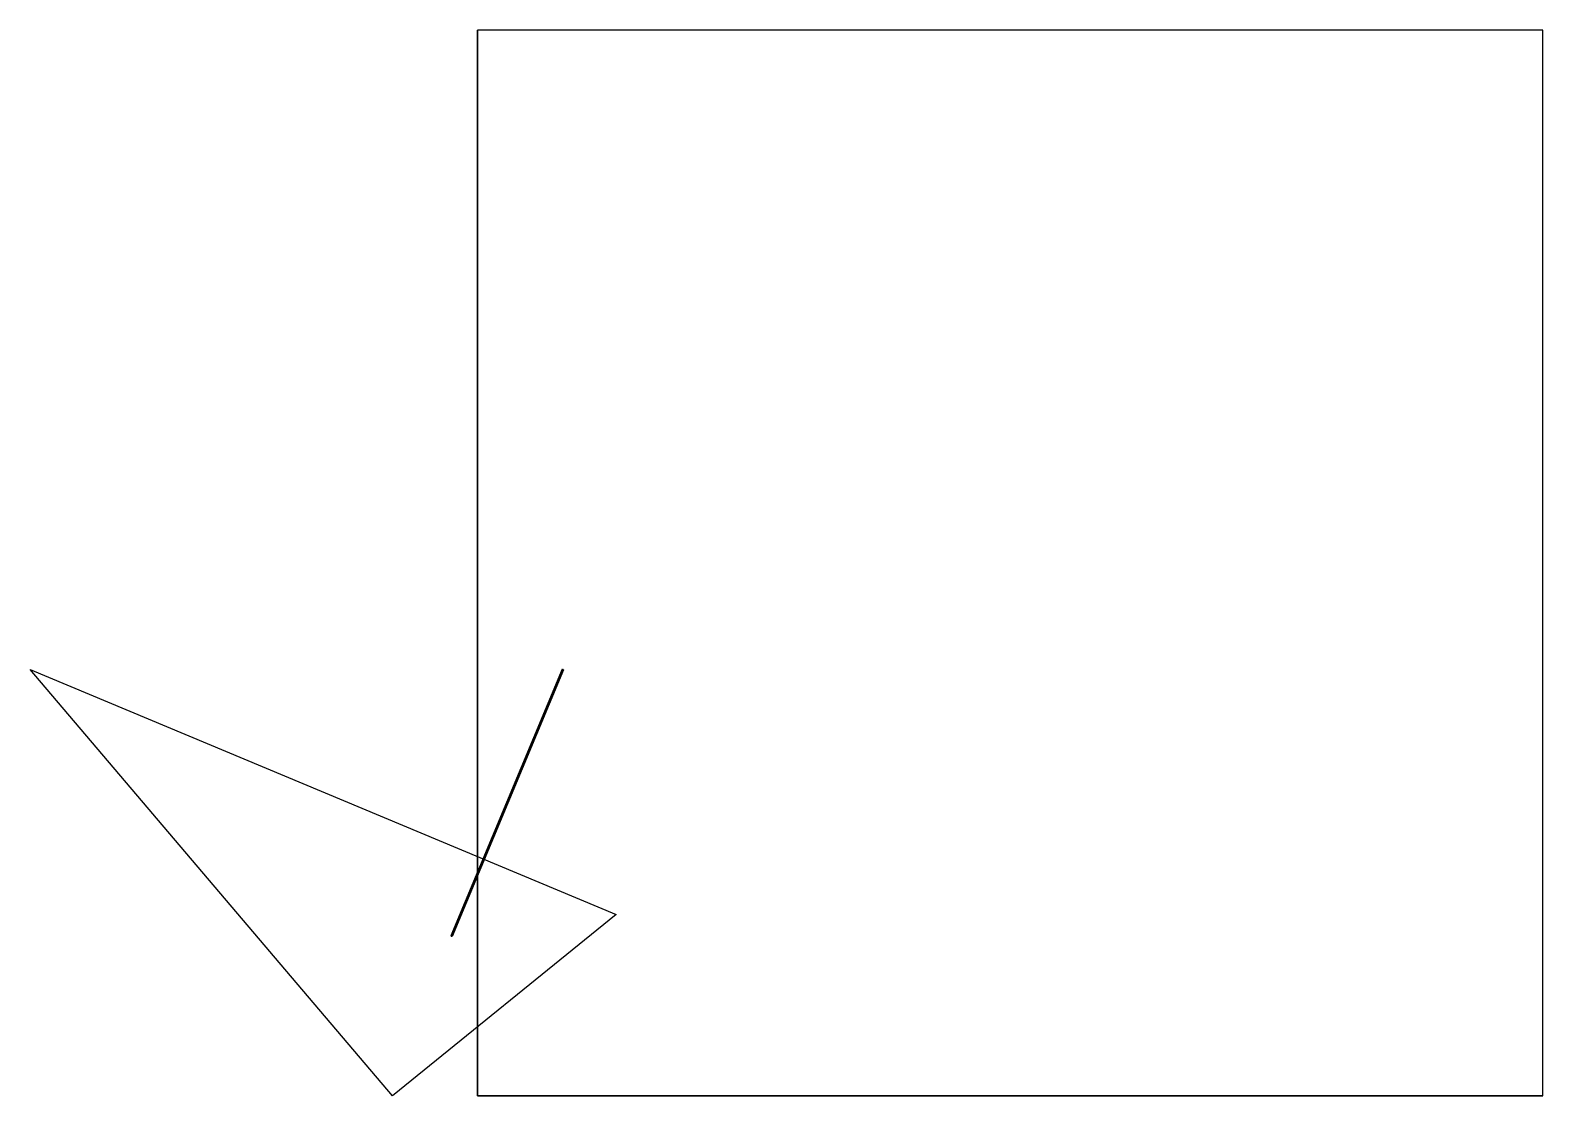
# Model space of a CAD drawing. Header units: inches. Extents: x -42 to 100, y 0 to 100.
import ezdxf

# ---------------------------------------------------------------- set-up
doc = ezdxf.new("R2010")
doc.units = ezdxf.units.IN
doc.header["$MEASUREMENT"] = 0

msp = doc.modelspace()

# ---------------------------------------------------------------- linework, layer by layer
at = {"color": 3}
for p, q in [((100, 100), (0, 100)), ((0, 100), (0, 0)), ((100, 0), (100, 100))]:
    msp.add_line(p, q, dxfattribs=at)
at = {"color": 5}
for p, q in [((0, 0, 100), (0, 100, 100)), ((0, 100, 100), (0, 100)), ((0, 100), (0, 0)), ((0, 0), (0, 0, 100))]:
    msp.add_line(p, q, dxfattribs=at)
for p, q in [((-8, 0, 37), (-42, 40, 6)), ((-42, 40, 6), (13, 17, 6)), ((13, 17, 6), (-8, 0, 37))]:
    msp.add_line(p, q)
at = {"lineweight": 53, "extrusion": (-0.306087, -0.731947, -0.60874)}
msp.add_line((8, 40, 37), (-2.46, 14.99, 16.2), dxfattribs=at)
at = {"color": 240, "true_color": 0xed1f24}
for p, q in [((0, 0), (100, 0)), ((0, 0), (100, 0)), ((100, 0, 100), (0, 0, 100)), ((0, 0, 100), (0, 0)), ((100, 0), (100, 0, 100))]:
    msp.add_line(p, q, dxfattribs=at)
msp.add_point((8, 40, 37))
at = {"extrusion": (-0.306087, -0.731947, -0.60874)}
msp.add_point((-2.46, 14.99, 16.2), dxfattribs=at)

doc.saveas('drawing.dxf')
